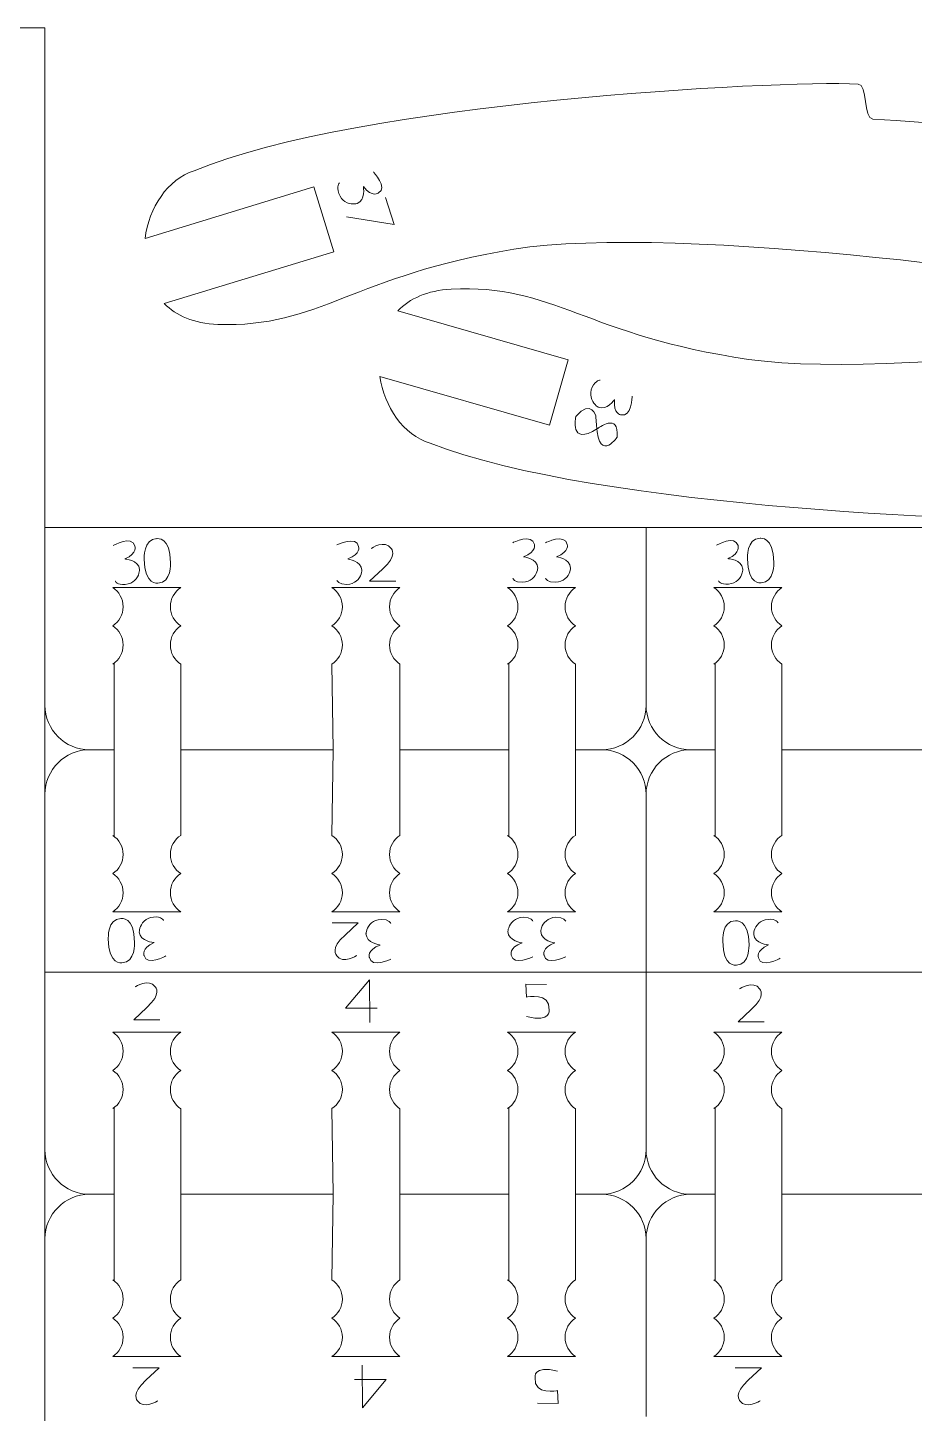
# Model space of a CAD drawing. Header units: centimetres. Extents: x -25 to 25, y -32.5 to 32.5.
# Drawn here: x 6.76 to 10.67, y -26.27 to -20.17 of the extents above; entities that cross this region are included whole.
import ezdxf

# ---------------------------------------------------------------- set-up
doc = ezdxf.new("R2010")
doc.units = ezdxf.units.CM
doc.header["$MEASUREMENT"] = 0
doc.layers.add('Capa 1', color=7, linetype='Continuous')

msp = doc.modelspace()

# ---------------------------------------------------------------- linework, layer by layer
at = {"layer": 'Capa 1', "color": 250, "lineweight": 18}
for points, knots in [([(5.84744, -28.5121), (5.84744, -28.5121), (6.83522, -28.5121), (6.83522, -28.5121), (6.83522, -28.5121), (6.83522, -28.5121), (6.83522, -20.17031), (6.83522, -20.17031), (6.83522, -20.17031), (6.83522, -20.17031), (5.84744, -20.17031), (5.84744, -20.17031)], [0, 0, 0, 0, 0.25, 0.25, 0.25, 0.25, 0.5, 0.5, 0.5, 0.5, 1, 1, 1, 1]), ([(7.49315, -20.80047), (8.21607, -20.49843), (10.05513, -20.40134), (10.41841, -20.41829), (10.41841, -20.41829), (10.46025, -20.42024), (10.44289, -20.57028), (10.48309, -20.57261), (10.48309, -20.57261), (11.59984, -20.63732), (12.09076, -20.8403), (12.09076, -20.8403), (12.09076, -20.8403), (12.09076, -20.8403), (12.22378, -20.86312), (12.25852, -21.02155), (12.25852, -21.02155), (12.25852, -21.02155), (11.53938, -20.88523), (11.53938, -20.88523), (11.53938, -20.88523), (11.53938, -20.88523), (11.4835, -21.17997), (11.4835, -21.17997), (11.4835, -21.17997), (11.4835, -21.17997), (12.19344, -21.31455), (12.19344, -21.31455), (12.19344, -21.31455), (12.07759, -21.44312), (11.8492, -21.46191), (11.70302, -21.38307), (11.70302, -21.38307), (11.50758, -21.27765), (9.61249, -21.03108), (8.9022, -21.14603), (8.9022, -21.14603), (8.19191, -21.26099), (8.0458, -21.49385), (7.59701, -21.47727), (7.59701, -21.47727), (7.49089, -21.47334), (7.41366, -21.43829), (7.36121, -21.38594), (7.36121, -21.38594), (7.36121, -21.38594), (8.10762, -21.15758), (8.10762, -21.15758), (8.10762, -21.15758), (8.10762, -21.15758), (8.01985, -20.87071), (8.01985, -20.87071), (8.01985, -20.87071), (8.01985, -20.87071), (7.27623, -21.09821), (7.27623, -21.09821), (7.27623, -21.09821), (7.2939, -20.96449), (7.37419, -20.83792), (7.49315, -20.80047)], [0, 0, 0, 0, 0.0625, 0.0625, 0.0625, 0.0625, 0.125, 0.125, 0.125, 0.125, 0.1875, 0.1875, 0.1875, 0.1875, 0.25, 0.25, 0.25, 0.25, 0.3125, 0.3125, 0.3125, 0.3125, 0.375, 0.375, 0.375, 0.375, 0.4375, 0.4375, 0.4375, 0.4375, 0.5, 0.5, 0.5, 0.5, 0.5625, 0.5625, 0.5625, 0.5625, 0.625, 0.625, 0.625, 0.625, 0.6875, 0.6875, 0.6875, 0.6875, 0.75, 0.75, 0.75, 0.75, 0.8125, 0.8125, 0.8125, 0.8125, 0.875, 0.875, 0.875, 0.875, 1, 1, 1, 1]), ([(8.53267, -22.00028), (9.26051, -22.29024), (11.10094, -22.3567), (11.46389, -22.3337), (11.46389, -22.3337), (11.50569, -22.33105), (11.48583, -22.18133), (11.52599, -22.17832), (11.52599, -22.17832), (12.6415, -22.09503), (13.12898, -21.88391), (13.12898, -21.88391), (13.12898, -21.88391), (13.12898, -21.88391), (13.2616, -21.85888), (13.2937, -21.6999), (13.2937, -21.6999), (13.2937, -21.6999), (12.57692, -21.84817), (12.57692, -21.84817), (12.57692, -21.84817), (12.57692, -21.84817), (12.51615, -21.55439), (12.51615, -21.55439), (12.51615, -21.55439), (12.51615, -21.55439), (13.22375, -21.40801), (13.22375, -21.40801), (13.22375, -21.40801), (13.10578, -21.2814), (12.87711, -21.26641), (12.73225, -21.34768), (12.73225, -21.34768), (12.5386, -21.45633), (10.64787, -21.73442), (9.93577, -21.6313), (9.93577, -21.6313), (9.22366, -21.52819), (9.07369, -21.29779), (8.62525, -21.32184), (8.62525, -21.32184), (8.51921, -21.32753), (8.44257, -21.36387), (8.391, -21.41708), (8.391, -21.41708), (8.391, -21.41708), (9.14111, -21.63299), (9.14111, -21.63299), (9.14111, -21.63299), (9.14111, -21.63299), (9.05813, -21.92128), (9.05813, -21.92128), (9.05813, -21.92128), (9.05813, -21.92128), (8.31082, -21.70618), (8.31082, -21.70618), (8.31082, -21.70618), (8.33071, -21.83959), (8.4131, -21.9648), (8.53267, -22.00028)], [0, 0, 0, 0, 0.0625, 0.0625, 0.0625, 0.0625, 0.125, 0.125, 0.125, 0.125, 0.1875, 0.1875, 0.1875, 0.1875, 0.25, 0.25, 0.25, 0.25, 0.3125, 0.3125, 0.3125, 0.3125, 0.375, 0.375, 0.375, 0.375, 0.4375, 0.4375, 0.4375, 0.4375, 0.5, 0.5, 0.5, 0.5, 0.5625, 0.5625, 0.5625, 0.5625, 0.625, 0.625, 0.625, 0.625, 0.6875, 0.6875, 0.6875, 0.6875, 0.75, 0.75, 0.75, 0.75, 0.8125, 0.8125, 0.8125, 0.8125, 0.875, 0.875, 0.875, 0.875, 1, 1, 1, 1]), ([(7.13381, -22.8053), (7.16151, -22.78752), (7.17987, -22.75644), (7.17987, -22.72108), (7.17987, -22.72108), (7.17987, -22.68572), (7.16151, -22.65464), (7.13381, -22.63686)], [0, 0, 0, 0, 0.3333333, 0.3333333, 0.3333333, 0.3333333, 1, 1, 1, 1]), ([(7.43382, -22.80546), (7.40612, -22.78768), (7.38776, -22.7566), (7.38776, -22.72124), (7.38776, -22.72124), (7.38776, -22.68588), (7.40612, -22.6548), (7.43382, -22.63702)], [0, 0, 0, 0, 0.3333333, 0.3333333, 0.3333333, 0.3333333, 1, 1, 1, 1]), ([(8.09974, -22.8053), (8.12744, -22.78752), (8.1458, -22.75644), (8.1458, -22.72108), (8.1458, -22.72108), (8.1458, -22.68572), (8.12744, -22.65464), (8.09974, -22.63686)], [0, 0, 0, 0, 0.3333333, 0.3333333, 0.3333333, 0.3333333, 1, 1, 1, 1]), ([(8.39975, -22.80546), (8.37205, -22.78768), (8.35369, -22.7566), (8.35369, -22.72124), (8.35369, -22.72124), (8.35369, -22.68588), (8.37205, -22.6548), (8.39975, -22.63702)], [0, 0, 0, 0, 0.3333333, 0.3333333, 0.3333333, 0.3333333, 1, 1, 1, 1]), ([(8.8733, -22.8053), (8.901, -22.78752), (8.91936, -22.75644), (8.91936, -22.72108), (8.91936, -22.72108), (8.91936, -22.68572), (8.901, -22.65464), (8.8733, -22.63686)], [0, 0, 0, 0, 0.3333333, 0.3333333, 0.3333333, 0.3333333, 1, 1, 1, 1]), ([(9.17331, -22.80546), (9.14561, -22.78768), (9.12725, -22.7566), (9.12725, -22.72124), (9.12725, -22.72124), (9.12725, -22.68588), (9.14561, -22.6548), (9.17331, -22.63702)], [0, 0, 0, 0, 0.3333333, 0.3333333, 0.3333333, 0.3333333, 1, 1, 1, 1]), ([(9.78292, -22.8053), (9.81062, -22.78752), (9.82898, -22.75644), (9.82898, -22.72108), (9.82898, -22.72108), (9.82898, -22.68572), (9.81062, -22.65464), (9.78292, -22.63686)], [0, 0, 0, 0, 0.3333333, 0.3333333, 0.3333333, 0.3333333, 1, 1, 1, 1]), ([(10.08293, -22.80546), (10.05523, -22.78768), (10.03687, -22.7566), (10.03687, -22.72124), (10.03687, -22.72124), (10.03687, -22.68588), (10.05523, -22.6548), (10.08293, -22.63702)], [0, 0, 0, 0, 0.3333333, 0.3333333, 0.3333333, 0.3333333, 1, 1, 1, 1]), ([(7.13381, -22.97374), (7.16151, -22.95596), (7.17987, -22.92488), (7.17987, -22.88952), (7.17987, -22.88952), (7.17987, -22.85416), (7.16151, -22.82308), (7.13381, -22.8053)], [0, 0, 0, 0, 0.3333333, 0.3333333, 0.3333333, 0.3333333, 1, 1, 1, 1]), ([(7.43382, -22.9739), (7.40612, -22.95612), (7.38776, -22.92504), (7.38776, -22.88968), (7.38776, -22.88968), (7.38776, -22.85432), (7.40612, -22.82324), (7.43382, -22.80546)], [0, 0, 0, 0, 0.3333333, 0.3333333, 0.3333333, 0.3333333, 1, 1, 1, 1]), ([(8.09974, -22.97374), (8.12744, -22.95596), (8.1458, -22.92488), (8.1458, -22.88952), (8.1458, -22.88952), (8.1458, -22.85416), (8.12744, -22.82308), (8.09974, -22.8053)], [0, 0, 0, 0, 0.3333333, 0.3333333, 0.3333333, 0.3333333, 1, 1, 1, 1]), ([(8.39975, -22.9739), (8.37205, -22.95612), (8.35369, -22.92504), (8.35369, -22.88968), (8.35369, -22.88968), (8.35369, -22.85432), (8.37205, -22.82324), (8.39975, -22.80546)], [0, 0, 0, 0, 0.3333333, 0.3333333, 0.3333333, 0.3333333, 1, 1, 1, 1]), ([(8.8733, -22.97374), (8.901, -22.95596), (8.91936, -22.92488), (8.91936, -22.88952), (8.91936, -22.88952), (8.91936, -22.85416), (8.901, -22.82308), (8.8733, -22.8053)], [0, 0, 0, 0, 0.3333333, 0.3333333, 0.3333333, 0.3333333, 1, 1, 1, 1]), ([(9.17331, -22.9739), (9.14561, -22.95612), (9.12725, -22.92504), (9.12725, -22.88968), (9.12725, -22.88968), (9.12725, -22.85432), (9.14561, -22.82324), (9.17331, -22.80546)], [0, 0, 0, 0, 0.3333333, 0.3333333, 0.3333333, 0.3333333, 1, 1, 1, 1]), ([(9.78292, -22.97374), (9.81062, -22.95596), (9.82898, -22.92488), (9.82898, -22.88952), (9.82898, -22.88952), (9.82898, -22.85416), (9.81062, -22.82308), (9.78292, -22.8053)], [0, 0, 0, 0, 0.3333333, 0.3333333, 0.3333333, 0.3333333, 1, 1, 1, 1]), ([(10.08293, -22.9739), (10.05523, -22.95612), (10.03687, -22.92504), (10.03687, -22.88968), (10.03687, -22.88968), (10.03687, -22.85432), (10.05523, -22.82324), (10.08293, -22.80546)], [0, 0, 0, 0, 0.3333333, 0.3333333, 0.3333333, 0.3333333, 1, 1, 1, 1]), ([(7.13381, -23.72832), (7.16151, -23.7461), (7.17987, -23.77718), (7.17987, -23.81254), (7.17987, -23.81254), (7.17987, -23.8479), (7.16151, -23.87898), (7.13381, -23.89676)], [0, 0, 0, 0, 0.3333333, 0.3333333, 0.3333333, 0.3333333, 1, 1, 1, 1]), ([(7.43382, -23.72816), (7.40612, -23.74594), (7.38776, -23.77702), (7.38776, -23.81238), (7.38776, -23.81238), (7.38776, -23.84774), (7.40612, -23.87882), (7.43382, -23.8966)], [0, 0, 0, 0, 0.3333333, 0.3333333, 0.3333333, 0.3333333, 1, 1, 1, 1]), ([(8.09974, -23.72832), (8.12744, -23.7461), (8.1458, -23.77718), (8.1458, -23.81254), (8.1458, -23.81254), (8.1458, -23.8479), (8.12744, -23.87898), (8.09974, -23.89676)], [0, 0, 0, 0, 0.3333333, 0.3333333, 0.3333333, 0.3333333, 1, 1, 1, 1]), ([(8.39975, -23.72816), (8.37205, -23.74594), (8.35369, -23.77702), (8.35369, -23.81238), (8.35369, -23.81238), (8.35369, -23.84774), (8.37205, -23.87882), (8.39975, -23.8966)], [0, 0, 0, 0, 0.3333333, 0.3333333, 0.3333333, 0.3333333, 1, 1, 1, 1]), ([(8.8733, -23.72832), (8.901, -23.7461), (8.91936, -23.77718), (8.91936, -23.81254), (8.91936, -23.81254), (8.91936, -23.8479), (8.901, -23.87898), (8.8733, -23.89676)], [0, 0, 0, 0, 0.3333333, 0.3333333, 0.3333333, 0.3333333, 1, 1, 1, 1]), ([(9.17331, -23.72816), (9.14561, -23.74594), (9.12725, -23.77702), (9.12725, -23.81238), (9.12725, -23.81238), (9.12725, -23.84774), (9.14561, -23.87882), (9.17331, -23.8966)], [0, 0, 0, 0, 0.3333333, 0.3333333, 0.3333333, 0.3333333, 1, 1, 1, 1]), ([(9.78292, -23.72832), (9.81062, -23.7461), (9.82898, -23.77718), (9.82898, -23.81254), (9.82898, -23.81254), (9.82898, -23.8479), (9.81062, -23.87898), (9.78292, -23.89676)], [0, 0, 0, 0, 0.3333333, 0.3333333, 0.3333333, 0.3333333, 1, 1, 1, 1]), ([(10.08293, -23.72816), (10.05523, -23.74594), (10.03687, -23.77702), (10.03687, -23.81238), (10.03687, -23.81238), (10.03687, -23.84774), (10.05523, -23.87882), (10.08293, -23.8966)], [0, 0, 0, 0, 0.3333333, 0.3333333, 0.3333333, 0.3333333, 1, 1, 1, 1]), ([(7.13381, -23.89676), (7.16151, -23.91454), (7.17987, -23.94562), (7.17987, -23.98098), (7.17987, -23.98098), (7.17987, -24.01634), (7.16151, -24.04742), (7.13381, -24.0652)], [0, 0, 0, 0, 0.3333333, 0.3333333, 0.3333333, 0.3333333, 1, 1, 1, 1]), ([(7.43382, -23.8966), (7.40612, -23.91438), (7.38776, -23.94546), (7.38776, -23.98082), (7.38776, -23.98082), (7.38776, -24.01618), (7.40612, -24.04726), (7.43382, -24.06504)], [0, 0, 0, 0, 0.3333333, 0.3333333, 0.3333333, 0.3333333, 1, 1, 1, 1]), ([(8.09974, -23.89676), (8.12744, -23.91454), (8.1458, -23.94562), (8.1458, -23.98098), (8.1458, -23.98098), (8.1458, -24.01634), (8.12744, -24.04742), (8.09974, -24.0652)], [0, 0, 0, 0, 0.3333333, 0.3333333, 0.3333333, 0.3333333, 1, 1, 1, 1]), ([(8.39975, -23.8966), (8.37205, -23.91438), (8.35369, -23.94546), (8.35369, -23.98082), (8.35369, -23.98082), (8.35369, -24.01618), (8.37205, -24.04726), (8.39975, -24.06504)], [0, 0, 0, 0, 0.3333333, 0.3333333, 0.3333333, 0.3333333, 1, 1, 1, 1]), ([(8.8733, -23.89676), (8.901, -23.91454), (8.91936, -23.94562), (8.91936, -23.98098), (8.91936, -23.98098), (8.91936, -24.01634), (8.901, -24.04742), (8.8733, -24.0652)], [0, 0, 0, 0, 0.3333333, 0.3333333, 0.3333333, 0.3333333, 1, 1, 1, 1]), ([(9.17331, -23.8966), (9.14561, -23.91438), (9.12725, -23.94546), (9.12725, -23.98082), (9.12725, -23.98082), (9.12725, -24.01618), (9.14561, -24.04726), (9.17331, -24.06504)], [0, 0, 0, 0, 0.3333333, 0.3333333, 0.3333333, 0.3333333, 1, 1, 1, 1]), ([(9.78292, -23.89676), (9.81062, -23.91454), (9.82898, -23.94562), (9.82898, -23.98098), (9.82898, -23.98098), (9.82898, -24.01634), (9.81062, -24.04742), (9.78292, -24.0652)], [0, 0, 0, 0, 0.3333333, 0.3333333, 0.3333333, 0.3333333, 1, 1, 1, 1]), ([(10.08293, -23.8966), (10.05523, -23.91438), (10.03687, -23.94546), (10.03687, -23.98082), (10.03687, -23.98082), (10.03687, -24.01618), (10.05523, -24.04726), (10.08293, -24.06504)], [0, 0, 0, 0, 0.3333333, 0.3333333, 0.3333333, 0.3333333, 1, 1, 1, 1]), ([(7.13381, -24.76366), (7.16151, -24.74588), (7.17987, -24.7148), (7.17987, -24.67944), (7.17987, -24.67944), (7.17987, -24.64408), (7.16151, -24.613), (7.13381, -24.59522)], [0, 0, 0, 0, 0.3333333, 0.3333333, 0.3333333, 0.3333333, 1, 1, 1, 1]), ([(7.43382, -24.76382), (7.40612, -24.74604), (7.38776, -24.71496), (7.38776, -24.6796), (7.38776, -24.6796), (7.38776, -24.64424), (7.40612, -24.61316), (7.43382, -24.59538)], [0, 0, 0, 0, 0.3333333, 0.3333333, 0.3333333, 0.3333333, 1, 1, 1, 1]), ([(8.09974, -24.76366), (8.12744, -24.74588), (8.1458, -24.7148), (8.1458, -24.67944), (8.1458, -24.67944), (8.1458, -24.64408), (8.12744, -24.613), (8.09974, -24.59522)], [0, 0, 0, 0, 0.3333333, 0.3333333, 0.3333333, 0.3333333, 1, 1, 1, 1]), ([(8.39975, -24.76382), (8.37205, -24.74604), (8.35369, -24.71496), (8.35369, -24.6796), (8.35369, -24.6796), (8.35369, -24.64424), (8.37205, -24.61316), (8.39975, -24.59538)], [0, 0, 0, 0, 0.3333333, 0.3333333, 0.3333333, 0.3333333, 1, 1, 1, 1]), ([(8.8733, -24.76366), (8.901, -24.74588), (8.91936, -24.7148), (8.91936, -24.67944), (8.91936, -24.67944), (8.91936, -24.64408), (8.901, -24.613), (8.8733, -24.59522)], [0, 0, 0, 0, 0.3333333, 0.3333333, 0.3333333, 0.3333333, 1, 1, 1, 1]), ([(9.17331, -24.76382), (9.14561, -24.74604), (9.12725, -24.71496), (9.12725, -24.6796), (9.12725, -24.6796), (9.12725, -24.64424), (9.14561, -24.61316), (9.17331, -24.59538)], [0, 0, 0, 0, 0.3333333, 0.3333333, 0.3333333, 0.3333333, 1, 1, 1, 1]), ([(9.78292, -24.76366), (9.81062, -24.74588), (9.82898, -24.7148), (9.82898, -24.67944), (9.82898, -24.67944), (9.82898, -24.64408), (9.81062, -24.613), (9.78292, -24.59522)], [0, 0, 0, 0, 0.3333333, 0.3333333, 0.3333333, 0.3333333, 1, 1, 1, 1]), ([(10.08293, -24.76382), (10.05523, -24.74604), (10.03687, -24.71496), (10.03687, -24.6796), (10.03687, -24.6796), (10.03687, -24.64424), (10.05523, -24.61316), (10.08293, -24.59538)], [0, 0, 0, 0, 0.3333333, 0.3333333, 0.3333333, 0.3333333, 1, 1, 1, 1]), ([(7.13381, -24.9321), (7.16151, -24.91432), (7.17987, -24.88324), (7.17987, -24.84788), (7.17987, -24.84788), (7.17987, -24.81252), (7.16151, -24.78144), (7.13381, -24.76366)], [0, 0, 0, 0, 0.3333333, 0.3333333, 0.3333333, 0.3333333, 1, 1, 1, 1]), ([(7.43382, -24.93226), (7.40612, -24.91448), (7.38776, -24.8834), (7.38776, -24.84804), (7.38776, -24.84804), (7.38776, -24.81268), (7.40612, -24.7816), (7.43382, -24.76382)], [0, 0, 0, 0, 0.3333333, 0.3333333, 0.3333333, 0.3333333, 1, 1, 1, 1]), ([(8.09974, -24.9321), (8.12744, -24.91432), (8.1458, -24.88324), (8.1458, -24.84788), (8.1458, -24.84788), (8.1458, -24.81252), (8.12744, -24.78144), (8.09974, -24.76366)], [0, 0, 0, 0, 0.3333333, 0.3333333, 0.3333333, 0.3333333, 1, 1, 1, 1]), ([(8.39975, -24.93226), (8.37205, -24.91448), (8.35369, -24.8834), (8.35369, -24.84804), (8.35369, -24.84804), (8.35369, -24.81268), (8.37205, -24.7816), (8.39975, -24.76382)], [0, 0, 0, 0, 0.3333333, 0.3333333, 0.3333333, 0.3333333, 1, 1, 1, 1]), ([(8.8733, -24.9321), (8.901, -24.91432), (8.91936, -24.88324), (8.91936, -24.84788), (8.91936, -24.84788), (8.91936, -24.81252), (8.901, -24.78144), (8.8733, -24.76366)], [0, 0, 0, 0, 0.3333333, 0.3333333, 0.3333333, 0.3333333, 1, 1, 1, 1]), ([(9.17331, -24.93226), (9.14561, -24.91448), (9.12725, -24.8834), (9.12725, -24.84804), (9.12725, -24.84804), (9.12725, -24.81268), (9.14561, -24.7816), (9.17331, -24.76382)], [0, 0, 0, 0, 0.3333333, 0.3333333, 0.3333333, 0.3333333, 1, 1, 1, 1]), ([(9.78292, -24.9321), (9.81062, -24.91432), (9.82898, -24.88324), (9.82898, -24.84788), (9.82898, -24.84788), (9.82898, -24.81252), (9.81062, -24.78144), (9.78292, -24.76366)], [0, 0, 0, 0, 0.3333333, 0.3333333, 0.3333333, 0.3333333, 1, 1, 1, 1]), ([(10.08293, -24.93226), (10.05523, -24.91448), (10.03687, -24.8834), (10.03687, -24.84804), (10.03687, -24.84804), (10.03687, -24.81268), (10.05523, -24.7816), (10.08293, -24.76382)], [0, 0, 0, 0, 0.3333333, 0.3333333, 0.3333333, 0.3333333, 1, 1, 1, 1]), ([(7.13381, -25.68668), (7.16151, -25.70446), (7.17987, -25.73554), (7.17987, -25.7709), (7.17987, -25.7709), (7.17987, -25.80626), (7.16151, -25.83734), (7.13381, -25.85512)], [0, 0, 0, 0, 0.3333333, 0.3333333, 0.3333333, 0.3333333, 1, 1, 1, 1]), ([(7.43382, -25.68652), (7.40612, -25.7043), (7.38776, -25.73538), (7.38776, -25.77074), (7.38776, -25.77074), (7.38776, -25.8061), (7.40612, -25.83718), (7.43382, -25.85496)], [0, 0, 0, 0, 0.3333333, 0.3333333, 0.3333333, 0.3333333, 1, 1, 1, 1]), ([(8.09974, -25.68668), (8.12744, -25.70446), (8.1458, -25.73554), (8.1458, -25.7709), (8.1458, -25.7709), (8.1458, -25.80626), (8.12744, -25.83734), (8.09974, -25.85512)], [0, 0, 0, 0, 0.3333333, 0.3333333, 0.3333333, 0.3333333, 1, 1, 1, 1]), ([(8.39975, -25.68652), (8.37205, -25.7043), (8.35369, -25.73538), (8.35369, -25.77074), (8.35369, -25.77074), (8.35369, -25.8061), (8.37205, -25.83718), (8.39975, -25.85496)], [0, 0, 0, 0, 0.3333333, 0.3333333, 0.3333333, 0.3333333, 1, 1, 1, 1]), ([(8.8733, -25.68668), (8.901, -25.70446), (8.91936, -25.73554), (8.91936, -25.7709), (8.91936, -25.7709), (8.91936, -25.80626), (8.901, -25.83734), (8.8733, -25.85512)], [0, 0, 0, 0, 0.3333333, 0.3333333, 0.3333333, 0.3333333, 1, 1, 1, 1]), ([(9.17331, -25.68652), (9.14561, -25.7043), (9.12725, -25.73538), (9.12725, -25.77074), (9.12725, -25.77074), (9.12725, -25.8061), (9.14561, -25.83718), (9.17331, -25.85496)], [0, 0, 0, 0, 0.3333333, 0.3333333, 0.3333333, 0.3333333, 1, 1, 1, 1]), ([(9.78292, -25.68668), (9.81062, -25.70446), (9.82898, -25.73554), (9.82898, -25.7709), (9.82898, -25.7709), (9.82898, -25.80626), (9.81062, -25.83734), (9.78292, -25.85512)], [0, 0, 0, 0, 0.3333333, 0.3333333, 0.3333333, 0.3333333, 1, 1, 1, 1]), ([(10.08293, -25.68652), (10.05523, -25.7043), (10.03687, -25.73538), (10.03687, -25.77074), (10.03687, -25.77074), (10.03687, -25.8061), (10.05523, -25.83718), (10.08293, -25.85496)], [0, 0, 0, 0, 0.3333333, 0.3333333, 0.3333333, 0.3333333, 1, 1, 1, 1]), ([(7.13381, -25.85512), (7.16151, -25.8729), (7.17987, -25.90398), (7.17987, -25.93934), (7.17987, -25.93934), (7.17987, -25.9747), (7.16151, -26.00578), (7.13381, -26.02356)], [0, 0, 0, 0, 0.3333333, 0.3333333, 0.3333333, 0.3333333, 1, 1, 1, 1]), ([(7.43382, -25.85496), (7.40612, -25.87274), (7.38776, -25.90382), (7.38776, -25.93918), (7.38776, -25.93918), (7.38776, -25.97454), (7.40612, -26.00562), (7.43382, -26.0234)], [0, 0, 0, 0, 0.3333333, 0.3333333, 0.3333333, 0.3333333, 1, 1, 1, 1]), ([(8.09974, -25.85512), (8.12744, -25.8729), (8.1458, -25.90398), (8.1458, -25.93934), (8.1458, -25.93934), (8.1458, -25.9747), (8.12744, -26.00578), (8.09974, -26.02356)], [0, 0, 0, 0, 0.3333333, 0.3333333, 0.3333333, 0.3333333, 1, 1, 1, 1]), ([(8.39975, -25.85496), (8.37205, -25.87274), (8.35369, -25.90382), (8.35369, -25.93918), (8.35369, -25.93918), (8.35369, -25.97454), (8.37205, -26.00562), (8.39975, -26.0234)], [0, 0, 0, 0, 0.3333333, 0.3333333, 0.3333333, 0.3333333, 1, 1, 1, 1]), ([(8.8733, -25.85512), (8.901, -25.8729), (8.91936, -25.90398), (8.91936, -25.93934), (8.91936, -25.93934), (8.91936, -25.9747), (8.901, -26.00578), (8.8733, -26.02356)], [0, 0, 0, 0, 0.3333333, 0.3333333, 0.3333333, 0.3333333, 1, 1, 1, 1]), ([(9.17331, -25.85496), (9.14561, -25.87274), (9.12725, -25.90382), (9.12725, -25.93918), (9.12725, -25.93918), (9.12725, -25.97454), (9.14561, -26.00562), (9.17331, -26.0234)], [0, 0, 0, 0, 0.3333333, 0.3333333, 0.3333333, 0.3333333, 1, 1, 1, 1]), ([(9.78292, -25.85512), (9.81062, -25.8729), (9.82898, -25.90398), (9.82898, -25.93934), (9.82898, -25.93934), (9.82898, -25.9747), (9.81062, -26.00578), (9.78292, -26.02356)], [0, 0, 0, 0, 0.3333333, 0.3333333, 0.3333333, 0.3333333, 1, 1, 1, 1]), ([(10.08293, -25.85496), (10.05523, -25.87274), (10.03687, -25.90382), (10.03687, -25.93918), (10.03687, -25.93918), (10.03687, -25.97454), (10.05523, -26.00562), (10.08293, -26.0234)], [0, 0, 0, 0, 0.3333333, 0.3333333, 0.3333333, 0.3333333, 1, 1, 1, 1])]:
    msp.add_open_spline(points, degree=3, knots=knots, dxfattribs=at)
at = {"layer": 'Capa 1', "color": 22, "lineweight": 5}
for points, knots in [([(8.13303, -20.85428), (8.13303, -20.85428), (8.11771, -20.86689), (8.13004, -20.90079), (8.13004, -20.90079), (8.13643, -20.91838), (8.14695, -20.92904), (8.15724, -20.93591), (8.15724, -20.93591), (8.18237, -20.95264), (8.21035, -20.94479), (8.21035, -20.94479), (8.21035, -20.94479), (8.24963, -20.93068), (8.23827, -20.86999), (8.23827, -20.86999), (8.23827, -20.86999), (8.27807, -20.92007), (8.30477, -20.89834), (8.30477, -20.89834), (8.30477, -20.89834), (8.34908, -20.87479), (8.28231, -20.80555), (8.28231, -20.80555)], [0, 0, 0, 0, 0.1428571, 0.1428571, 0.1428571, 0.1428571, 0.2857143, 0.2857143, 0.2857143, 0.2857143, 0.4285714, 0.4285714, 0.4285714, 0.4285714, 0.5714286, 0.5714286, 0.5714286, 0.5714286, 0.7142857, 0.7142857, 0.7142857, 0.7142857, 1, 1, 1, 1]), ([(8.33586, -20.9183), (8.33586, -20.9183), (8.37473, -21.03738), (8.37473, -21.03738), (8.37473, -21.03738), (8.37473, -21.03738), (8.16434, -21.00379), (8.16434, -21.00379)], [0, 0, 0, 0, 0.3333333, 0.3333333, 0.3333333, 0.3333333, 1, 1, 1, 1]), ([(9.28231, -21.72292), (9.28231, -21.72292), (9.26256, -21.72105), (9.24738, -21.75377), (9.24738, -21.75377), (9.2395, -21.77075), (9.23943, -21.78572), (9.24187, -21.79785), (9.24187, -21.79785), (9.24788, -21.82743), (9.27325, -21.84161), (9.27325, -21.84161), (9.27325, -21.84161), (9.31103, -21.85933), (9.34581, -21.80831), (9.34581, -21.80831), (9.34581, -21.80831), (9.33867, -21.87188), (9.37293, -21.87532), (9.37293, -21.87532), (9.37293, -21.87532), (9.42095, -21.88989), (9.42248, -21.79372), (9.42248, -21.79372)], [0, 0, 0, 0, 0.1428571, 0.1428571, 0.1428571, 0.1428571, 0.2857143, 0.2857143, 0.2857143, 0.2857143, 0.4285714, 0.4285714, 0.4285714, 0.4285714, 0.5714286, 0.5714286, 0.5714286, 0.5714286, 0.7142857, 0.7142857, 0.7142857, 0.7142857, 1, 1, 1, 1]), ([(9.2701, -21.93656), (9.2701, -21.93656), (9.36845, -21.86097), (9.3563, -21.97479), (9.3563, -21.97479), (9.3563, -21.97479), (9.26675, -22.10511), (9.26348, -21.88386), (9.26348, -21.88386), (9.26348, -21.88386), (9.24275, -21.80208), (9.17508, -21.88364), (9.17508, -21.88364), (9.17508, -21.88364), (9.14287, -22.01683), (9.2701, -21.93656)], [0, 0, 0, 0, 0.2, 0.2, 0.2, 0.2, 0.4, 0.4, 0.4, 0.4, 0.6, 0.6, 0.6, 0.6, 1, 1, 1, 1]), ([(8.89686, -22.59594), (8.89686, -22.59594), (8.90409, -22.61442), (8.94014, -22.61322), (8.94014, -22.61322), (8.95885, -22.6126), (8.97225, -22.60591), (8.98197, -22.59826), (8.98197, -22.59826), (9.00567, -22.57956), (9.00689, -22.55052), (9.00689, -22.55052), (9.00689, -22.55052), (9.00567, -22.50881), (8.94445, -22.50077), (8.94445, -22.50077), (8.94445, -22.50077), (9.00441, -22.47848), (8.99204, -22.44635), (8.99204, -22.44635), (8.99204, -22.44635), (8.9834, -22.39692), (8.89686, -22.43891), (8.89686, -22.43891)], [0, 0, 0, 0, 0.1428571, 0.1428571, 0.1428571, 0.1428571, 0.2857143, 0.2857143, 0.2857143, 0.2857143, 0.4285714, 0.4285714, 0.4285714, 0.4285714, 0.5714286, 0.5714286, 0.5714286, 0.5714286, 0.7142857, 0.7142857, 0.7142857, 0.7142857, 1, 1, 1, 1]), ([(9.04138, -22.59594), (9.04138, -22.59594), (9.04861, -22.61442), (9.08466, -22.61322), (9.08466, -22.61322), (9.10337, -22.6126), (9.11677, -22.60591), (9.12649, -22.59826), (9.12649, -22.59826), (9.15019, -22.57956), (9.15141, -22.55052), (9.15141, -22.55052), (9.15141, -22.55052), (9.15019, -22.50881), (9.08897, -22.50077), (9.08897, -22.50077), (9.08897, -22.50077), (9.14893, -22.47848), (9.13656, -22.44635), (9.13656, -22.44635), (9.13656, -22.44635), (9.12792, -22.39692), (9.04138, -22.43891), (9.04138, -22.43891)], [0, 0, 0, 0, 0.1428571, 0.1428571, 0.1428571, 0.1428571, 0.2857143, 0.2857143, 0.2857143, 0.2857143, 0.4285714, 0.4285714, 0.4285714, 0.4285714, 0.5714286, 0.5714286, 0.5714286, 0.5714286, 0.7142857, 0.7142857, 0.7142857, 0.7142857, 1, 1, 1, 1]), ([(7.14495, -22.60839), (7.14495, -22.60839), (7.15325, -22.62642), (7.18917, -22.62311), (7.18917, -22.62311), (7.20781, -22.62139), (7.22079, -22.61393), (7.23005, -22.60572), (7.23005, -22.60572), (7.25261, -22.58566), (7.25213, -22.5566), (7.25213, -22.5566), (7.25213, -22.5566), (7.24846, -22.51503), (7.18688, -22.5106), (7.18688, -22.5106), (7.18688, -22.5106), (7.24543, -22.48483), (7.2312, -22.45348), (7.2312, -22.45348), (7.2312, -22.45348), (7.21967, -22.40464), (7.13574, -22.45163), (7.13574, -22.45163)], [0, 0, 0, 0, 0.1428571, 0.1428571, 0.1428571, 0.1428571, 0.2857143, 0.2857143, 0.2857143, 0.2857143, 0.4285714, 0.4285714, 0.4285714, 0.4285714, 0.5714286, 0.5714286, 0.5714286, 0.5714286, 0.7142857, 0.7142857, 0.7142857, 0.7142857, 1, 1, 1, 1]), ([(7.33287, -22.6171), (7.33287, -22.6171), (7.2738, -22.62827), (7.27295, -22.51122), (7.27295, -22.51122), (7.27295, -22.51122), (7.26773, -22.42232), (7.32869, -22.42104)], [0, 0, 0, 0, 0.3333333, 0.3333333, 0.3333333, 0.3333333, 1, 1, 1, 1]), ([(7.3287, -22.42123), (7.3287, -22.42123), (7.38782, -22.4101), (7.38869, -22.52709), (7.38869, -22.52709), (7.38869, -22.52709), (7.39387, -22.61599), (7.33288, -22.61732)], [0, 0, 0, 0, 0.3333333, 0.3333333, 0.3333333, 0.3333333, 1, 1, 1, 1]), ([(8.12197, -22.60563), (8.12197, -22.60563), (8.1292, -22.62411), (8.16525, -22.62291), (8.16525, -22.62291), (8.18396, -22.62229), (8.19736, -22.6156), (8.20708, -22.60795), (8.20708, -22.60795), (8.23078, -22.58925), (8.232, -22.56021), (8.232, -22.56021), (8.232, -22.56021), (8.23078, -22.5185), (8.16956, -22.51046), (8.16956, -22.51046), (8.16956, -22.51046), (8.22952, -22.48817), (8.21715, -22.45604), (8.21715, -22.45604), (8.21715, -22.45604), (8.20851, -22.40661), (8.12197, -22.4486), (8.12197, -22.4486)], [0, 0, 0, 0, 0.1428571, 0.1428571, 0.1428571, 0.1428571, 0.2857143, 0.2857143, 0.2857143, 0.2857143, 0.4285714, 0.4285714, 0.4285714, 0.4285714, 0.5714286, 0.5714286, 0.5714286, 0.5714286, 0.7142857, 0.7142857, 0.7142857, 0.7142857, 1, 1, 1, 1]), ([(8.27227, -22.46423), (8.27227, -22.46423), (8.3341, -22.42342), (8.36126, -22.46423), (8.36126, -22.46423), (8.36126, -22.46423), (8.39218, -22.49513), (8.32419, -22.55447)], [0, 0, 0, 0, 0.3333333, 0.3333333, 0.3333333, 0.3333333, 1, 1, 1, 1]), ([(9.80312, -22.60686), (9.80312, -22.60686), (9.81142, -22.62489), (9.84734, -22.62158), (9.84734, -22.62158), (9.86598, -22.61986), (9.87896, -22.6124), (9.88822, -22.60419), (9.88822, -22.60419), (9.91078, -22.58413), (9.9103, -22.55507), (9.9103, -22.55507), (9.9103, -22.55507), (9.90663, -22.5135), (9.84505, -22.50907), (9.84505, -22.50907), (9.84505, -22.50907), (9.9036, -22.4833), (9.88937, -22.45195), (9.88937, -22.45195), (9.88937, -22.45195), (9.87784, -22.40311), (9.79391, -22.4501), (9.79391, -22.4501)], [0, 0, 0, 0, 0.1428571, 0.1428571, 0.1428571, 0.1428571, 0.2857143, 0.2857143, 0.2857143, 0.2857143, 0.4285714, 0.4285714, 0.4285714, 0.4285714, 0.5714286, 0.5714286, 0.5714286, 0.5714286, 0.7142857, 0.7142857, 0.7142857, 0.7142857, 1, 1, 1, 1]), ([(9.99104, -22.61557), (9.99104, -22.61557), (9.93197, -22.62674), (9.93112, -22.50969), (9.93112, -22.50969), (9.93112, -22.50969), (9.9259, -22.42079), (9.98686, -22.41951)], [0, 0, 0, 0, 0.3333333, 0.3333333, 0.3333333, 0.3333333, 1, 1, 1, 1]), ([(9.98687, -22.4197), (9.98687, -22.4197), (10.04599, -22.40857), (10.04686, -22.52556), (10.04686, -22.52556), (10.04686, -22.52556), (10.05204, -22.61446), (9.99105, -22.61579)], [0, 0, 0, 0, 0.3333333, 0.3333333, 0.3333333, 0.3333333, 1, 1, 1, 1]), ([(8.32419, -22.55447), (8.32419, -22.55447), (8.26611, -22.60885), (8.26611, -22.60885), (8.26611, -22.60885), (8.26611, -22.60885), (8.38143, -22.60885), (8.38143, -22.60885)], [0, 0, 0, 0, 0.3333333, 0.3333333, 0.3333333, 0.3333333, 1, 1, 1, 1]), ([(7.17434, -24.29002), (7.17434, -24.29002), (7.11522, -24.30115), (7.11435, -24.18416), (7.11435, -24.18416), (7.11435, -24.18416), (7.10917, -24.09526), (7.17016, -24.09393)], [0, 0, 0, 0, 0.3333333, 0.3333333, 0.3333333, 0.3333333, 1, 1, 1, 1]), ([(7.17017, -24.09415), (7.17017, -24.09415), (7.22924, -24.08298), (7.23009, -24.20003), (7.23009, -24.20003), (7.23009, -24.20003), (7.23531, -24.28893), (7.17435, -24.29021)], [0, 0, 0, 0, 0.3333333, 0.3333333, 0.3333333, 0.3333333, 1, 1, 1, 1]), ([(7.35809, -24.10286), (7.35809, -24.10286), (7.34979, -24.08483), (7.31387, -24.08814), (7.31387, -24.08814), (7.29523, -24.08986), (7.28225, -24.09732), (7.27299, -24.10553), (7.27299, -24.10553), (7.25043, -24.12559), (7.25091, -24.15465), (7.25091, -24.15465), (7.25091, -24.15465), (7.25458, -24.19622), (7.31616, -24.20065), (7.31616, -24.20065), (7.31616, -24.20065), (7.25761, -24.22642), (7.27184, -24.25777), (7.27184, -24.25777), (7.27184, -24.25777), (7.28337, -24.30661), (7.3673, -24.25962), (7.3673, -24.25962)], [0, 0, 0, 0, 0.1428571, 0.1428571, 0.1428571, 0.1428571, 0.2857143, 0.2857143, 0.2857143, 0.2857143, 0.4285714, 0.4285714, 0.4285714, 0.4285714, 0.5714286, 0.5714286, 0.5714286, 0.5714286, 0.7142857, 0.7142857, 0.7142857, 0.7142857, 1, 1, 1, 1]), ([(8.35993, -24.11608), (8.35993, -24.11608), (8.3527, -24.0976), (8.31665, -24.0988), (8.31665, -24.0988), (8.29794, -24.09942), (8.28454, -24.10611), (8.27482, -24.11376), (8.27482, -24.11376), (8.25112, -24.13246), (8.2499, -24.1615), (8.2499, -24.1615), (8.2499, -24.1615), (8.25112, -24.20321), (8.31234, -24.21125), (8.31234, -24.21125), (8.31234, -24.21125), (8.25238, -24.23354), (8.26475, -24.26567), (8.26475, -24.26567), (8.26475, -24.26567), (8.27339, -24.3151), (8.35993, -24.27311), (8.35993, -24.27311)], [0, 0, 0, 0, 0.1428571, 0.1428571, 0.1428571, 0.1428571, 0.2857143, 0.2857143, 0.2857143, 0.2857143, 0.4285714, 0.4285714, 0.4285714, 0.4285714, 0.5714286, 0.5714286, 0.5714286, 0.5714286, 0.7142857, 0.7142857, 0.7142857, 0.7142857, 1, 1, 1, 1]), ([(8.9854, -24.10639), (8.9854, -24.10639), (8.97817, -24.08791), (8.94212, -24.08911), (8.94212, -24.08911), (8.92341, -24.08973), (8.91001, -24.09642), (8.90029, -24.10407), (8.90029, -24.10407), (8.87659, -24.12277), (8.87537, -24.15181), (8.87537, -24.15181), (8.87537, -24.15181), (8.87659, -24.19352), (8.93781, -24.20156), (8.93781, -24.20156), (8.93781, -24.20156), (8.87785, -24.22385), (8.89022, -24.25598), (8.89022, -24.25598), (8.89022, -24.25598), (8.89886, -24.30541), (8.9854, -24.26342), (8.9854, -24.26342)], [0, 0, 0, 0, 0.1428571, 0.1428571, 0.1428571, 0.1428571, 0.2857143, 0.2857143, 0.2857143, 0.2857143, 0.4285714, 0.4285714, 0.4285714, 0.4285714, 0.5714286, 0.5714286, 0.5714286, 0.5714286, 0.7142857, 0.7142857, 0.7142857, 0.7142857, 1, 1, 1, 1]), ([(9.12992, -24.10639), (9.12992, -24.10639), (9.12269, -24.08791), (9.08664, -24.08911), (9.08664, -24.08911), (9.06793, -24.08973), (9.05453, -24.09642), (9.04481, -24.10407), (9.04481, -24.10407), (9.02111, -24.12277), (9.01989, -24.15181), (9.01989, -24.15181), (9.01989, -24.15181), (9.02111, -24.19352), (9.08233, -24.20156), (9.08233, -24.20156), (9.08233, -24.20156), (9.02237, -24.22385), (9.03474, -24.25598), (9.03474, -24.25598), (9.03474, -24.25598), (9.04338, -24.30541), (9.12992, -24.26342), (9.12992, -24.26342)], [0, 0, 0, 0, 0.1428571, 0.1428571, 0.1428571, 0.1428571, 0.2857143, 0.2857143, 0.2857143, 0.2857143, 0.4285714, 0.4285714, 0.4285714, 0.4285714, 0.5714286, 0.5714286, 0.5714286, 0.5714286, 0.7142857, 0.7142857, 0.7142857, 0.7142857, 1, 1, 1, 1]), ([(9.88213, -24.30024), (9.88213, -24.30024), (9.82301, -24.31137), (9.82214, -24.19438), (9.82214, -24.19438), (9.82214, -24.19438), (9.81696, -24.10548), (9.87795, -24.10415)], [0, 0, 0, 0, 0.3333333, 0.3333333, 0.3333333, 0.3333333, 1, 1, 1, 1]), ([(9.87796, -24.10437), (9.87796, -24.10437), (9.93703, -24.0932), (9.93788, -24.21025), (9.93788, -24.21025), (9.93788, -24.21025), (9.9431, -24.29915), (9.88214, -24.30043)], [0, 0, 0, 0, 0.3333333, 0.3333333, 0.3333333, 0.3333333, 1, 1, 1, 1]), ([(10.06588, -24.11308), (10.06588, -24.11308), (10.05758, -24.09505), (10.02166, -24.09836), (10.02166, -24.09836), (10.00302, -24.10008), (9.99004, -24.10754), (9.98078, -24.11575), (9.98078, -24.11575), (9.95822, -24.13581), (9.9587, -24.16487), (9.9587, -24.16487), (9.9587, -24.16487), (9.96237, -24.20644), (10.02395, -24.21087), (10.02395, -24.21087), (10.02395, -24.21087), (9.9654, -24.23664), (9.97963, -24.26799), (9.97963, -24.26799), (9.97963, -24.26799), (9.99116, -24.31683), (10.07509, -24.26984), (10.07509, -24.26984)], [0, 0, 0, 0, 0.1428571, 0.1428571, 0.1428571, 0.1428571, 0.2857143, 0.2857143, 0.2857143, 0.2857143, 0.4285714, 0.4285714, 0.4285714, 0.4285714, 0.5714286, 0.5714286, 0.5714286, 0.5714286, 0.7142857, 0.7142857, 0.7142857, 0.7142857, 1, 1, 1, 1]), ([(8.20963, -24.25748), (8.20963, -24.25748), (8.1478, -24.29829), (8.12064, -24.25748), (8.12064, -24.25748), (8.12064, -24.25748), (8.08972, -24.22658), (8.15771, -24.16724)], [0, 0, 0, 0, 0.3333333, 0.3333333, 0.3333333, 0.3333333, 1, 1, 1, 1]), ([(8.15771, -24.16724), (8.15771, -24.16724), (8.21579, -24.11286), (8.21579, -24.11286), (8.21579, -24.11286), (8.21579, -24.11286), (8.10047, -24.11286), (8.10047, -24.11286)], [0, 0, 0, 0, 0.3333333, 0.3333333, 0.3333333, 0.3333333, 1, 1, 1, 1]), ([(7.23234, -24.39589), (7.23234, -24.39589), (7.29417, -24.35508), (7.32133, -24.39589), (7.32133, -24.39589), (7.32133, -24.39589), (7.35225, -24.42679), (7.28426, -24.48613)], [0, 0, 0, 0, 0.3333333, 0.3333333, 0.3333333, 0.3333333, 1, 1, 1, 1]), ([(8.2996, -24.48879), (8.2996, -24.48879), (8.15994, -24.48879), (8.15994, -24.48879), (8.15994, -24.48879), (8.15994, -24.48879), (8.26499, -24.36518), (8.26499, -24.36518), (8.26499, -24.36518), (8.26499, -24.36518), (8.2662, -24.55309), (8.2662, -24.55309)], [0, 0, 0, 0, 0.25, 0.25, 0.25, 0.25, 0.5, 0.5, 0.5, 0.5, 1, 1, 1, 1]), ([(9.0461, -24.38492), (9.0461, -24.38492), (8.95463, -24.38437), (8.95463, -24.38437), (8.95463, -24.38437), (8.95463, -24.38437), (8.95792, -24.44075), (8.95792, -24.44075)], [0, 0, 0, 0, 0.3333333, 0.3333333, 0.3333333, 0.3333333, 1, 1, 1, 1]), ([(9.89582, -24.40471), (9.89582, -24.40471), (9.95765, -24.3639), (9.98481, -24.40471), (9.98481, -24.40471), (9.98481, -24.40471), (10.01573, -24.43561), (9.94774, -24.49495)], [0, 0, 0, 0, 0.3333333, 0.3333333, 0.3333333, 0.3333333, 1, 1, 1, 1]), ([(8.95792, -24.44075), (8.95792, -24.44075), (9.06301, -24.41669), (9.05683, -24.49792), (9.05683, -24.49792), (9.05683, -24.49792), (9.06794, -24.55361), (8.95792, -24.5264)], [0, 0, 0, 0, 0.3333333, 0.3333333, 0.3333333, 0.3333333, 1, 1, 1, 1]), ([(7.28426, -24.48613), (7.28426, -24.48613), (7.22618, -24.54051), (7.22618, -24.54051), (7.22618, -24.54051), (7.22618, -24.54051), (7.3415, -24.54051), (7.3415, -24.54051)], [0, 0, 0, 0, 0.3333333, 0.3333333, 0.3333333, 0.3333333, 1, 1, 1, 1]), ([(9.94774, -24.49495), (9.94774, -24.49495), (9.88966, -24.54933), (9.88966, -24.54933), (9.88966, -24.54933), (9.88966, -24.54933), (10.00498, -24.54933), (10.00498, -24.54933)], [0, 0, 0, 0, 0.3333333, 0.3333333, 0.3333333, 0.3333333, 1, 1, 1, 1]), ([(8.19963, -26.12601), (8.19963, -26.12601), (8.33929, -26.12601), (8.33929, -26.12601), (8.33929, -26.12601), (8.33929, -26.12601), (8.23424, -26.24962), (8.23424, -26.24962), (8.23424, -26.24962), (8.23424, -26.24962), (8.23303, -26.06171), (8.23303, -26.06171)], [0, 0, 0, 0, 0.25, 0.25, 0.25, 0.25, 0.5, 0.5, 0.5, 0.5, 1, 1, 1, 1]), ([(9.09409, -26.17405), (9.09409, -26.17405), (8.989, -26.19811), (8.99518, -26.11688), (8.99518, -26.11688), (8.99518, -26.11688), (8.98407, -26.06119), (9.09409, -26.0884)], [0, 0, 0, 0, 0.3333333, 0.3333333, 0.3333333, 0.3333333, 1, 1, 1, 1]), ([(7.28006, -26.12867), (7.28006, -26.12867), (7.33814, -26.07429), (7.33814, -26.07429), (7.33814, -26.07429), (7.33814, -26.07429), (7.22282, -26.07429), (7.22282, -26.07429)], [0, 0, 0, 0, 0.3333333, 0.3333333, 0.3333333, 0.3333333, 1, 1, 1, 1]), ([(9.93471, -26.12867), (9.93471, -26.12867), (9.99279, -26.07429), (9.99279, -26.07429), (9.99279, -26.07429), (9.99279, -26.07429), (9.87747, -26.07429), (9.87747, -26.07429)], [0, 0, 0, 0, 0.3333333, 0.3333333, 0.3333333, 0.3333333, 1, 1, 1, 1]), ([(7.33198, -26.21891), (7.33198, -26.21891), (7.27015, -26.25972), (7.24299, -26.21891), (7.24299, -26.21891), (7.24299, -26.21891), (7.21207, -26.18801), (7.28006, -26.12867)], [0, 0, 0, 0, 0.3333333, 0.3333333, 0.3333333, 0.3333333, 1, 1, 1, 1]), ([(9.00591, -26.22988), (9.00591, -26.22988), (9.09738, -26.23043), (9.09738, -26.23043), (9.09738, -26.23043), (9.09738, -26.23043), (9.09409, -26.17405), (9.09409, -26.17405)], [0, 0, 0, 0, 0.3333333, 0.3333333, 0.3333333, 0.3333333, 1, 1, 1, 1]), ([(9.98663, -26.21891), (9.98663, -26.21891), (9.9248, -26.25972), (9.89764, -26.21891), (9.89764, -26.21891), (9.89764, -26.21891), (9.86672, -26.18801), (9.93471, -26.12867)], [0, 0, 0, 0, 0.3333333, 0.3333333, 0.3333333, 0.3333333, 1, 1, 1, 1])]:
    msp.add_open_spline(points, degree=3, knots=knots, dxfattribs=at)
at = {"layer": 'Capa 1', "color": 250, "lineweight": 9}
for points in [[(6.83522, -22.37185), (6.83522, -22.37185), (9.48433, -22.37185), (9.48433, -22.37185)], [(7.13381, -22.63686), (7.13381, -22.63686), (7.43382, -22.63702), (7.43382, -22.63702)], [(8.09974, -22.63686), (8.09974, -22.63686), (8.39975, -22.63702), (8.39975, -22.63702)], [(8.8733, -22.63686), (8.8733, -22.63686), (9.17331, -22.63702), (9.17331, -22.63702)], [(9.78292, -22.63686), (9.78292, -22.63686), (10.08293, -22.63702), (10.08293, -22.63702)], [(7.13982, -23.35103), (7.13982, -23.35103), (7.13982, -22.96956), (7.13982, -22.96956)], [(7.43382, -22.9739), (7.43382, -22.9739), (7.43382, -23.35103), (7.43382, -23.35103)], [(8.10575, -23.35103), (8.10575, -23.35103), (8.09974, -22.97374), (8.09974, -22.97374)], [(8.39975, -22.9739), (8.39975, -22.9739), (8.39975, -23.35103), (8.39975, -23.35103)], [(8.87931, -23.35103), (8.87931, -23.35103), (8.87931, -22.96956), (8.87931, -22.96956)], [(9.17331, -22.9739), (9.17331, -22.9739), (9.17331, -23.35103), (9.17331, -23.35103)], [(9.78893, -23.35103), (9.78893, -23.35103), (9.78893, -22.96956), (9.78893, -22.96956)], [(10.08293, -22.9739), (10.08293, -22.9739), (10.08293, -23.35103), (10.08293, -23.35103)], [(6.83522, -23.15503), (6.83522, -23.26283), (6.92342, -23.35103), (7.03122, -23.35103)], [(9.28833, -23.35103), (9.39613, -23.35103), (9.48433, -23.26283), (9.48433, -23.15503)], [(7.13381, -24.0652), (7.13381, -24.0652), (7.43382, -24.06504), (7.43382, -24.06504)], [(8.09974, -24.0652), (8.09974, -24.0652), (8.39975, -24.06504), (8.39975, -24.06504)], [(8.8733, -24.0652), (8.8733, -24.0652), (9.17331, -24.06504), (9.17331, -24.06504)], [(9.78292, -24.0652), (9.78292, -24.0652), (10.08293, -24.06504), (10.08293, -24.06504)], [(6.83522, -24.33021), (6.83522, -24.33021), (9.48433, -24.33021), (9.48433, -24.33021)], [(9.48433, -24.33021), (9.48433, -24.33021), (12.13344, -24.33021), (12.13344, -24.33021)], [(7.13381, -24.59522), (7.13381, -24.59522), (7.43382, -24.59538), (7.43382, -24.59538)], [(8.09974, -24.59522), (8.09974, -24.59522), (8.39975, -24.59538), (8.39975, -24.59538)], [(8.8733, -24.59522), (8.8733, -24.59522), (9.17331, -24.59538), (9.17331, -24.59538)], [(9.78292, -24.59522), (9.78292, -24.59522), (10.08293, -24.59538), (10.08293, -24.59538)], [(7.13982, -25.30939), (7.13982, -25.30939), (7.13982, -24.92792), (7.13982, -24.92792)], [(7.43382, -24.93226), (7.43382, -24.93226), (7.43382, -25.30939), (7.43382, -25.30939)], [(8.10575, -25.30939), (8.10575, -25.30939), (8.09974, -24.9321), (8.09974, -24.9321)], [(8.39975, -24.93226), (8.39975, -24.93226), (8.39975, -25.30939), (8.39975, -25.30939)], [(8.87931, -25.30939), (8.87931, -25.30939), (8.87931, -24.92792), (8.87931, -24.92792)], [(9.17331, -24.93226), (9.17331, -24.93226), (9.17331, -25.30939), (9.17331, -25.30939)], [(9.78893, -25.30939), (9.78893, -25.30939), (9.78893, -24.92792), (9.78893, -24.92792)], [(10.08293, -24.93226), (10.08293, -24.93226), (10.08293, -25.30939), (10.08293, -25.30939)], [(6.83522, -25.11339), (6.83522, -25.22119), (6.92342, -25.30939), (7.03122, -25.30939)], [(9.28833, -25.30939), (9.39613, -25.30939), (9.48433, -25.22119), (9.48433, -25.11339)], [(7.13381, -26.02356), (7.13381, -26.02356), (7.43382, -26.0234), (7.43382, -26.0234)], [(8.09974, -26.02356), (8.09974, -26.02356), (8.39975, -26.0234), (8.39975, -26.0234)], [(8.8733, -26.02356), (8.8733, -26.02356), (9.17331, -26.0234), (9.17331, -26.0234)], [(9.78292, -26.02356), (9.78292, -26.02356), (10.08293, -26.0234), (10.08293, -26.0234)]]:
    msp.add_open_spline(points, degree=3, dxfattribs=at)
for points, knots in [([(9.48433, -22.37185), (9.48433, -22.82568), (9.48433, -23.15503), (9.48433, -23.15503), (9.48433, -23.15503), (9.48433, -23.26283), (9.57253, -23.35103), (9.68033, -23.35103)], [0, 0, 0, 0, 0.3333333, 0.3333333, 0.3333333, 0.3333333, 1, 1, 1, 1]), ([(9.48433, -22.37185), (9.48433, -22.37185), (12.13344, -22.37185), (12.13344, -22.37185), (12.13344, -22.37185), (12.13344, -22.37185), (12.13344, -23.15503), (12.13344, -23.15503)], [0, 0, 0, 0, 0.3333333, 0.3333333, 0.3333333, 0.3333333, 1, 1, 1, 1]), ([(6.83522, -23.54703), (6.83522, -23.43923), (6.92342, -23.35103), (7.03122, -23.35103), (7.03122, -23.35103), (7.03122, -23.35103), (7.13982, -23.35103), (7.13982, -23.35103), (7.13982, -23.35103), (7.13982, -23.35103), (7.13982, -23.7325), (7.13982, -23.7325)], [0, 0, 0, 0, 0.25, 0.25, 0.25, 0.25, 0.5, 0.5, 0.5, 0.5, 1, 1, 1, 1]), ([(7.43382, -23.72816), (7.43382, -23.72816), (7.43382, -23.35103), (7.43382, -23.35103), (7.43382, -23.35103), (7.43382, -23.35103), (8.10575, -23.35103), (8.10575, -23.35103), (8.10575, -23.35103), (8.10575, -23.35103), (8.09974, -23.72832), (8.09974, -23.72832)], [0, 0, 0, 0, 0.25, 0.25, 0.25, 0.25, 0.5, 0.5, 0.5, 0.5, 1, 1, 1, 1]), ([(8.39975, -23.72816), (8.39975, -23.72816), (8.39975, -23.35103), (8.39975, -23.35103), (8.39975, -23.35103), (8.39975, -23.35103), (8.87931, -23.35103), (8.87931, -23.35103), (8.87931, -23.35103), (8.87931, -23.35103), (8.87931, -23.7325), (8.87931, -23.7325)], [0, 0, 0, 0, 0.25, 0.25, 0.25, 0.25, 0.5, 0.5, 0.5, 0.5, 1, 1, 1, 1]), ([(9.17331, -23.72816), (9.17331, -23.72816), (9.17331, -23.35103), (9.17331, -23.35103), (9.17331, -23.35103), (9.17331, -23.35103), (9.28833, -23.35103), (9.28833, -23.35103), (9.28833, -23.35103), (9.39613, -23.35103), (9.48433, -23.43923), (9.48433, -23.54703)], [0, 0, 0, 0, 0.25, 0.25, 0.25, 0.25, 0.5, 0.5, 0.5, 0.5, 1, 1, 1, 1]), ([(9.48433, -24.33021), (9.48433, -23.87638), (9.48433, -23.54703), (9.48433, -23.54703), (9.48433, -23.54703), (9.48433, -23.43923), (9.57253, -23.35103), (9.68033, -23.35103), (9.68033, -23.35103), (9.68033, -23.35103), (9.78893, -23.35103), (9.78893, -23.35103), (9.78893, -23.35103), (9.78893, -23.35103), (9.78893, -23.7325), (9.78893, -23.7325)], [0, 0, 0, 0, 0.2, 0.2, 0.2, 0.2, 0.4, 0.4, 0.4, 0.4, 0.6, 0.6, 0.6, 0.6, 1, 1, 1, 1]), ([(10.08293, -23.72816), (10.08293, -23.72816), (10.08293, -23.35103), (10.08293, -23.35103), (10.08293, -23.35103), (10.08293, -23.35103), (10.75486, -23.35103), (10.75486, -23.35103), (10.75486, -23.35103), (10.75486, -23.35103), (10.74885, -23.72832), (10.74885, -23.72832)], [0, 0, 0, 0, 0.25, 0.25, 0.25, 0.25, 0.5, 0.5, 0.5, 0.5, 1, 1, 1, 1]), ([(9.48433, -24.33021), (9.48433, -24.78404), (9.48433, -25.11339), (9.48433, -25.11339), (9.48433, -25.11339), (9.48433, -25.22119), (9.57253, -25.30939), (9.68033, -25.30939)], [0, 0, 0, 0, 0.3333333, 0.3333333, 0.3333333, 0.3333333, 1, 1, 1, 1]), ([(6.83522, -25.50539), (6.83522, -25.39759), (6.92342, -25.30939), (7.03122, -25.30939), (7.03122, -25.30939), (7.03122, -25.30939), (7.13982, -25.30939), (7.13982, -25.30939), (7.13982, -25.30939), (7.13982, -25.30939), (7.13982, -25.69086), (7.13982, -25.69086)], [0, 0, 0, 0, 0.25, 0.25, 0.25, 0.25, 0.5, 0.5, 0.5, 0.5, 1, 1, 1, 1]), ([(7.43382, -25.68652), (7.43382, -25.68652), (7.43382, -25.30939), (7.43382, -25.30939), (7.43382, -25.30939), (7.43382, -25.30939), (8.10575, -25.30939), (8.10575, -25.30939), (8.10575, -25.30939), (8.10575, -25.30939), (8.09974, -25.68668), (8.09974, -25.68668)], [0, 0, 0, 0, 0.25, 0.25, 0.25, 0.25, 0.5, 0.5, 0.5, 0.5, 1, 1, 1, 1]), ([(8.39975, -25.68652), (8.39975, -25.68652), (8.39975, -25.30939), (8.39975, -25.30939), (8.39975, -25.30939), (8.39975, -25.30939), (8.87931, -25.30939), (8.87931, -25.30939), (8.87931, -25.30939), (8.87931, -25.30939), (8.87931, -25.69086), (8.87931, -25.69086)], [0, 0, 0, 0, 0.25, 0.25, 0.25, 0.25, 0.5, 0.5, 0.5, 0.5, 1, 1, 1, 1]), ([(9.17331, -25.68652), (9.17331, -25.68652), (9.17331, -25.30939), (9.17331, -25.30939), (9.17331, -25.30939), (9.17331, -25.30939), (9.28833, -25.30939), (9.28833, -25.30939), (9.28833, -25.30939), (9.39613, -25.30939), (9.48433, -25.39759), (9.48433, -25.50539)], [0, 0, 0, 0, 0.25, 0.25, 0.25, 0.25, 0.5, 0.5, 0.5, 0.5, 1, 1, 1, 1]), ([(9.48433, -26.28857), (9.48433, -25.83474), (9.48433, -25.50539), (9.48433, -25.50539), (9.48433, -25.50539), (9.48433, -25.39759), (9.57253, -25.30939), (9.68033, -25.30939), (9.68033, -25.30939), (9.68033, -25.30939), (9.78893, -25.30939), (9.78893, -25.30939), (9.78893, -25.30939), (9.78893, -25.30939), (9.78893, -25.69086), (9.78893, -25.69086)], [0, 0, 0, 0, 0.2, 0.2, 0.2, 0.2, 0.4, 0.4, 0.4, 0.4, 0.6, 0.6, 0.6, 0.6, 1, 1, 1, 1]), ([(10.08293, -25.68652), (10.08293, -25.68652), (10.08293, -25.30939), (10.08293, -25.30939), (10.08293, -25.30939), (10.08293, -25.30939), (10.75486, -25.30939), (10.75486, -25.30939), (10.75486, -25.30939), (10.75486, -25.30939), (10.74885, -25.68668), (10.74885, -25.68668)], [0, 0, 0, 0, 0.25, 0.25, 0.25, 0.25, 0.5, 0.5, 0.5, 0.5, 1, 1, 1, 1])]:
    msp.add_open_spline(points, degree=3, knots=knots, dxfattribs=at)

doc.saveas('drawing.dxf')
